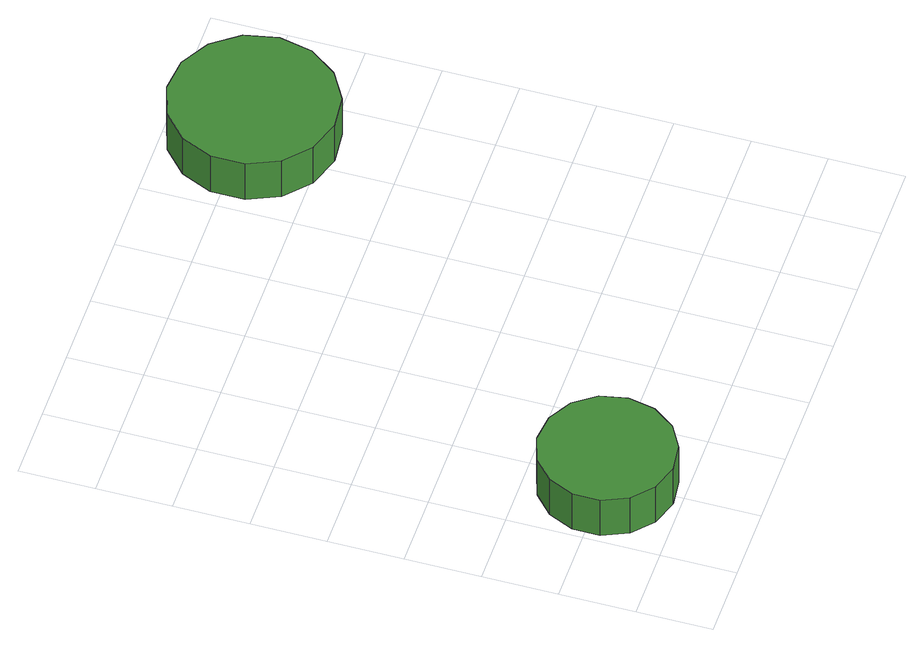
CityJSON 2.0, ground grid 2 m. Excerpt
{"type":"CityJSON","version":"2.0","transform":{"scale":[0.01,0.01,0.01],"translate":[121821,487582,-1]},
"CityObjects":{
"tree1":{"type":"SolitaryVegetationObject","attributes":{"function":"something"},"geometry":[{"type":"MultiSurface","lod":"1","boundaries":[[[0,1,2,3,4,5,6,7,8,9,10,11,12,13,14]],[[15,16,17,18,19,20,21,22,23,24,25,26,27,28,29]],[[0,29,28,1]],[[1,28,27,2]],[[2,27,26,3]],[[3,26,25,4]],[[4,25,24,5]],[[5,24,23,6]],[[6,23,22,7]],[[7,22,21,8]],[[8,21,20,9]],[[9,20,19,10]],[[10,19,18,11]],[[11,18,17,12]],[[12,17,16,13]],[[13,16,15,14]],[[14,15,29,0]]]}]},
"tree2":{"type":"SolitaryVegetationObject","attributes":{"function":"something"},"geometry":[{"type":"MultiSurface","lod":"1","boundaries":[[[30,31,32,33,34,35,36,37,38,39,40,41,42,43,44]],[[45,46,47,48,49,50,51,52,53,54,55,56,57,58,59]],[[30,59,58,31]],[[31,58,57,32]],[[32,57,56,33]],[[33,56,55,34]],[[34,55,54,35]],[[35,54,53,36]],[[36,53,52,37]],[[37,52,51,38]],[[38,51,50,39]],[[39,50,49,40]],[[40,49,48,41]],[[41,48,47,42]],[[42,47,46,43]],[[43,46,45,44]],[[44,45,59,30]]]}]}
},
"vertices":[
[372,198,184],[357,270,184],[314,329,184],[250,366,184],[176,374,184],[106,351,184],[51,302,184],[21,234,184],[21,161,184],[51,93,184],[106,44,184],[176,21,184],[250,29,184],[314,66,184],[357,125,184],[357,125,57],[314,66,57],[250,29,57],[176,21,57],[106,44,57],[51,93,57],[21,161,57],[21,234,57],[51,302,57],[106,351,57],[176,374,57],[250,366,57],[314,329,57],[357,270,57],[372,198,57],
[1205,1361,265],[1186,1450,265],[1132,1523,265],[1053,1569,265],[963,1578,265],[876,1550,265],[809,1489,265],[772,1406,265],[772,1315,265],[809,1232,265],[876,1171,265],[963,1143,265],[1053,1152,265],[1132,1198,265],[1186,1272,265],[1186,1272,136],[1132,1198,136],[1053,1152,136],[963,1143,136],[876,1171,136],[809,1232,136],[772,1315,136],[772,1406,136],[809,1489,136],[876,1550,136],[963,1578,136],[1053,1569,136],[1132,1523,136],[1186,1450,136],[1205,1361,136]
]}
